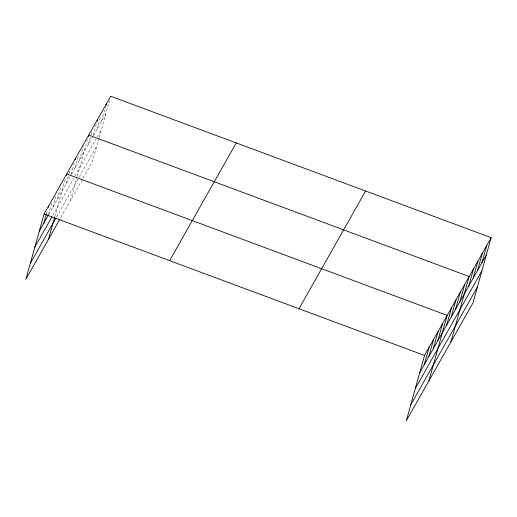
<?xml version="1.0" encoding="UTF-8"?>
<svg xmlns="http://www.w3.org/2000/svg" width="517" height="517" viewBox="0 0 517 517"><rect width="100%" height="100%" fill="white"/><g stroke="black" fill="none" stroke-linecap="round" stroke-linejoin="round"><path stroke-width="0.39" stroke-dasharray="2.58 1.94" d="M46.323 214.212L47.37 210.464M48.546 214.458L51.9 202.457M52.87 207.201L56.431 194.45M57.4 199.2L60.954 186.45M54.802 216.726L65.485 178.443M66.325 183.425L68.839 174.423M69.045 173.673L70.092 169.925M71.139 174.151L74.493 162.151M75.12 167.883L78.468 155.882M79.515 160.115L83.495 145.865M70.486 200.434L76.988 177.131M77.195 176.387L87.47 139.59M88.31 144.573L90.824 135.57M91.031 134.821L92.078 131.072M93.125 135.299L96.472 123.305M97.099 129.03L100.453 117.029M101.5 121.262L105.474 107.013M98.973 138.278L92.465 161.582L60.224 218.562M99.18 137.535L109.455 100.744M48.714 214.542L70.357 176.297M71.456 174.358L92.336 137.451M93.435 135.506L105.895 113.494M52.967 215.066L73.983 177.926M75.081 175.98L95.968 139.073M97.067 137.134L101.461 129.36M56.592 216.94L78.946 177.441M79.314 176.795L96.899 145.716"/><path stroke-width="0.78" d="M491.15 237.691L424.535 355.418L406.291 420.76L472.906 303.033L491.15 237.691L110.709 96.24L44.094 213.967L25.85 279.309L59.856 219.214M43.809 223.215L46.323 214.212M48.204 207.466L48.624 205.966M48.501 239.287L54.589 217.47M66.325 175.444L66.745 173.945L447.179 315.389L428.936 380.732M75.12 159.902L75.54 158.402M88.31 136.591L88.73 135.092L469.165 276.537L450.921 341.879M97.106 121.049L97.519 119.55M105.895 105.513L106.315 104.014M424.244 364.659L429.065 347.411M428.774 356.652L433.595 339.404M433.304 348.652L438.125 331.397M437.834 340.645L442.655 323.396M446.766 324.87L451.58 307.621M451.16 317.095L455.975 299.847M455.555 309.328L460.376 292.079M459.956 301.56L464.77 284.311M468.745 286.017L473.566 268.769M473.145 278.249L477.96 261.001M477.54 270.475L482.355 253.227M481.934 262.707L486.756 245.459M39.279 231.222L48.34 215.208M34.846 247.087L51.836 217.069M30.283 263.444L55.862 218.232M169.641 260.646L236.256 142.918M298.988 308.739L365.603 191.012M419.714 372.667L486.335 254.939M415.287 388.538L481.902 270.811M410.718 404.889L477.34 287.161M44.094 213.967L424.535 355.418"/></g></svg>
